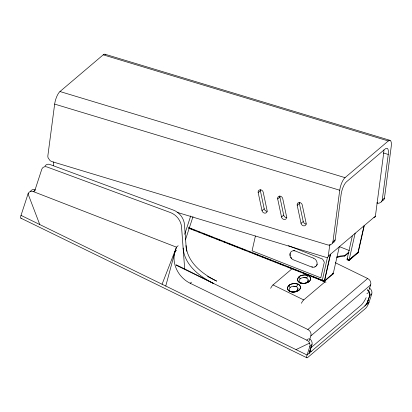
<?xml version="1.0" encoding="UTF-8"?>
<svg xmlns="http://www.w3.org/2000/svg" width="412" height="412" viewBox="0 0 412 412"><rect width="100%" height="100%" fill="white"/><g stroke="black" fill="none" stroke-linecap="round" stroke-linejoin="round"><path stroke-width="0.62" d="M105.56 54.652A10.104 3.291 -73.2 0 0 103.221 54.832L59.977 91.531A10.104 3.291 -73.2 0 0 54.657 104.102L47.88 155.654A4.867 4.11 49.7 0 0 48.142 157.894L49.945 160.464A5.5 4.645 49.7 0 0 52.077 161.633L327.566 244.862A5.48 4.625 49.7 0 0 330.285 244.913M53.308 165.773L53.807 161.947M329.78 244.656L328.276 256.135L375.404 216.145L383.701 153.012A10.104 3.291 -73.2 0 0 383.85 149.917M330.285 244.913L332.144 243.693A4.867 4.11 49.7 0 0 332.953 241.777L339.73 190.22A10.104 3.291 -73.2 0 1 345.05 177.649L388.295 140.956A10.104 3.291 -73.2 0 1 391.23 146.518L384.458 198.069A4.867 4.11 49.7 0 1 383.649 199.99L381.337 201.314M332.474 243.059L334.333 241.839A4.867 4.11 49.7 0 0 335.141 239.918L341.121 194.423A10.104 3.291 -73.2 0 1 346.441 181.852L385.313 148.871A10.104 3.291 -73.2 0 1 388.248 154.433L382.269 199.928A4.867 4.11 49.7 0 1 381.461 201.849M174.513 253.514L176.465 247.164L178.164 245.717M255.409 236.019L252.072 250.815L320.783 277.843L324.321 262.166L322.565 259.081L288.436 245.655M322.328 280.134L327.478 257.32M324.223 281.545L330.409 254.127M330.47 254.709L324.471 281.303L320.881 279.892M188.485 228.14L324.213 281.525L333.169 273.923L339.364 246.484M336.758 257.557L339.957 256.676L344.679 256.084L344.818 255.461L348.737 252.268M364.151 226.131L358.152 252.726L348.938 260.544L349.077 259.921L358.033 252.319L349.124 259.91L347.095 259.112L352.301 236.019M349.149 260.626L347.079 259.797L347.687 258.793M349.124 259.91L355.165 233.141M357.894 252.942L364.038 225.73M165.763 286.036L175.079 251.387L176.547 250.146M310.823 348.022C310.53 348.825 309.149 352.919 311.22 351.457M368.931 290.239L370.671 284.862A5.052 4.249 49.4 0 0 367.643 278.502L335.301 262.717M21.187 218.175A5.052 1.246 -64 0 1 21.017 215.383L28.047 193.882L28.577 193.434M34.618 191.199L41.782 169.275A5.052 4.264 49.7 0 1 47.076 166.989L170.439 212.561A15.162 12.798 49.7 0 1 181.563 227.146L184.684 268.933L176.012 264.725M184.715 234.273L190.705 215.95M185.426 239.851L193.012 216.64M309.7 338.829A5.052 4.264 49.7 0 1 311.941 344.741L309.809 346.549L307.048 355A5.052 1.246 -64 0 0 307.733 357.472L365.547 308.413A5.052 1.246 -64 0 0 368.992 302.439L371.753 293.988A5.052 4.264 49.7 0 0 369.343 287.962M309.113 353.249L311.941 344.741L309.18 353.187M366.86 304.247L369.626 295.795L371.753 293.988M366.927 304.19L369.688 295.739A5.052 4.264 49.7 0 0 367.53 289.888M309.16 341.033L310.859 335.909L370.671 284.862M368.632 298.968L366.793 303.356L364.821 305.977M162.081 284.234L176.465 247.164L33.418 191.626A5.052 4.264 49.7 0 0 28.047 193.882L39.763 224.53M307.146 282.766L309.046 281.623A18.143 8.626 18.1 0 0 309.968 280.613C311.338 278.873 310.205 276.354 308.274 275.623L306.528 277.992L303.793 277.508A6.165 2.951 18 0 0 303.247 277.559L301.466 278.043A12.432 5.948 18 0 0 300.168 278.847A12.37 5.917 18 0 0 299.349 279.872L299.133 281.108A6.062 2.899 18 0 0 299.21 281.453L300.163 282.689A2.287 1.097 18 0 0 301.363 283.276L303.464 283.528A6.067 2.905 18 0 0 303.999 283.487L305.786 283.013A12.37 5.917 18 0 0 307.089 282.225A12.432 5.948 18 0 0 307.934 281.205L308.171 279.959A6.165 2.951 18 0 0 308.099 279.614L307.146 278.352A2.292 1.097 18 0 0 305.925 277.76L303.783 277.508M381.461 201.849L379.148 203.173A5.5 4.645 49.7 0 1 376.882 203.013L377.758 202.271M291.619 283.914C288.318 284.311 285.701 289.059 289.188 290.996A3.229 1.535 18.1 0 0 289.724 291.299L293.359 292.077A5.897 2.822 18 0 0 293.88 292.036L295.615 291.572A12.036 5.758 18 0 0 296.882 290.81A12.097 5.789 18 0 0 297.706 289.811L297.938 288.606A6 2.869 18 0 0 297.866 288.266L296.939 287.04A2.23 1.066 18 0 0 295.754 286.458L293.674 286.216A6 2.869 18 0 0 293.148 286.268L291.413 286.742A12.097 5.789 18 0 0 290.151 287.524A12.036 5.758 18 0 0 289.353 288.518L289.142 289.724A5.897 2.822 18 0 0 289.219 290.058L290.146 291.258A2.225 1.066 18 0 0 291.31 291.83L293.365 292.077M301.708 275.35C298.406 275.752 295.79 280.495 299.282 282.436A3.229 1.535 18.1 0 0 299.818 282.74M176.192 265.24L307.867 329.512L367.643 278.502M33.418 191.626L35.118 190.184M258.185 192.595A2.843 2.4 49.7 0 1 260.147 189.793A2.843 2.4 49.7 0 1 263.242 192.311L267.069 210.347A2.843 2.4 49.7 0 1 265.107 213.148A2.843 2.4 49.7 0 1 262.011 210.63L258.185 192.595L260.369 190.741A2.843 2.4 49.7 0 1 260.332 189.778M262.011 210.63L264.195 208.771L260.369 190.741M277.693 198.955A2.843 2.4 49.7 0 1 279.66 196.153A2.843 2.4 49.7 0 1 282.756 198.672L286.582 216.707A2.843 2.4 49.7 0 1 284.615 219.508A2.843 2.4 49.7 0 1 281.52 216.99L277.693 198.955L279.882 197.101A2.843 2.4 49.7 0 1 279.882 195.958M175.079 251.387A25.266 21.331 49.7 0 0 190.179 283.255L191.456 282.168M281.52 216.99L283.708 215.131L279.882 197.101M297.207 205.31A2.843 2.4 49.7 0 1 299.174 202.508A2.843 2.4 49.7 0 1 302.269 205.027L306.095 223.062A2.843 2.4 49.7 0 1 304.128 225.864A2.843 2.4 49.7 0 1 301.033 223.345L297.207 205.31L299.395 203.456A2.843 2.4 49.7 0 1 299.359 202.493M301.033 223.345L303.222 221.486L299.395 203.456M270.663 288.307A5.052 1.246 -64 0 1 273.017 284.924L292.093 268.737M332.953 241.772L335.141 239.918M382.269 199.928L384.458 198.069M347.095 259.112L347.651 258.638M301.368 303.294A5.052 1.246 -64 0 1 303.721 299.915L324.759 282.066A5.052 1.246 -64 0 1 325.861 282.514M190.179 283.255L306.791 340.173L308.495 338.731M311.019 347.687L361.051 305.235A10.104 2.493 -64 0 0 366.165 297.649M344.679 256.084L348.954 252.597M347.079 259.797L347.548 259.416M366.907 293.509L369.451 292.288M295.996 349.603L309.577 343.098M306.677 282.946L303.68 283.507L300.652 283.085A3.25 1.545 18.1 0 1 299.859 282.761C297.933 282.029 296.8 279.527 298.159 277.786A18.133 8.621 18.1 0 1 300.363 275.916L304.195 274.892L307.465 275.293A3.25 1.545 18.1 0 1 308.274 275.623A3.229 1.535 18.1 0 1 308.861 275.958C311.039 277.08 311.091 280.299 309.046 281.623L307.136 282.189M336.898 256.939L340.096 256.058L344.818 255.461M296.934 290.769L298.957 290.182C300.976 288.843 300.94 285.655 298.777 284.517A3.229 1.535 18.1 0 0 298.231 284.208M302.068 275.242L305.21 274.886L308.274 275.623M291.979 283.801L294.843 283.435L297.376 283.858A3.25 1.545 18.1 0 1 298.185 284.182C300.142 284.893 301.249 287.447 299.874 289.178A18.143 8.631 18.1 0 1 298.957 290.182C296.645 292.026 293.365 292.535 290.563 291.644A3.25 1.545 18.1 0 1 289.77 291.32C287.844 290.594 286.711 288.091 288.07 286.345A18.133 8.621 18.1 0 1 290.275 284.481L294.106 283.451L298.185 284.182L296.336 286.69L293.668 286.222M289.77 291.32C292.34 292.474 295.399 292.278 297.861 290.939A18.195 8.652 18.1 0 0 298.875 290.249M104.983 54.235L390.056 140.358M103.221 54.832L388.295 140.956M383.325 152.945L388.248 154.433M59.977 91.531L345.05 177.649M54.657 104.102L339.73 190.22M177.165 212.371L326.119 257.371A2.075 1.751 49.7 0 0 328.302 256.146M339.256 246.582L349.412 250.578M332.788 273.099L333.308 273.3L324.357 280.933L188.624 227.517M332.649 273.717L333.169 273.923M188.737 227.918L191.729 229.098M193.522 229.803L195.916 230.741M198.306 231.683L200.098 232.389M202.493 233.331L205.48 234.505M206.675 234.974L209.667 236.153M210.862 236.622L213.854 237.796M215.049 238.27L221.028 240.618M223.417 241.561L225.215 242.266M227.604 243.209L230.596 244.383M231.791 244.852L234.778 246.031M235.973 246.5L238.965 247.674M240.16 248.148L246.139 250.496M248.534 251.438L250.326 252.144M252.716 253.081L255.708 254.261M256.903 254.729L259.895 255.904M261.09 256.377L264.077 257.552M265.271 258.02L271.251 260.374M273.048 261.079L275.437 262.022M277.832 262.959L280.819 264.138M282.014 264.607L285.006 265.781M286.201 266.255L296.367 270.251M298.159 270.957L300.554 271.899M302.944 272.837L305.931 274.016M307.131 274.485L310.118 275.659M311.312 276.133L319.686 279.424M347.218 259.174L349.077 259.921M368.302 302.099L368.992 302.439L307.048 355L21.017 215.383M316.797 278.177L324.759 282.066M273.017 284.924L303.721 299.915M20.909 218.185L306.94 357.807M207.545 276.503L216.661 281.097C202.513 274.073 187.336 262.619 186.044 245.562M184.7 268.923L213.756 283.559C199.609 276.534 184.432 265.081 183.139 248.024M288.997 285.325L290.146 287.519M299.086 276.761L300.163 278.847M308.171 279.959L307.944 281.175A12.391 5.928 18 0 1 307.136 282.189M297.938 288.606L297.783 289.646A11.907 5.696 18 0 1 296.928 290.769M186.471 251.258L184.488 224.664A15.162 12.798 49.7 0 0 173.359 210.084L49.996 164.512A5.052 4.264 49.7 0 0 45.006 166.108M286.896 217.644A2.843 2.4 49.7 0 1 283.708 215.131M306.41 223.999A2.843 2.4 49.7 0 1 303.222 221.486M267.197 211.294A2.843 2.4 49.7 0 1 264.195 208.771M375.435 216.156A2.075 1.751 49.7 0 1 373.967 217.459M291.789 258.345A5.052 4.264 49.7 0 1 290.851 257.109M290.28 255.698A5.052 4.264 49.7 0 1 290.233 253.483M293.55 250.532A5.052 4.264 49.7 0 1 294.894 250.609M315.237 266.698A5.052 4.264 49.7 0 1 314.825 266.868M312.6 266.986A5.052 4.264 49.7 0 1 311.76 266.734M317.261 264.113A5.052 4.264 49.7 0 1 316.303 265.931M308.969 281.69A18.195 8.657 18.1 0 1 307.949 282.375L303.938 283.492L299.859 282.761L303.474 283.528A6.062 2.899 18 0 0 303.999 283.487M307.867 329.512A5.052 4.295 50.3 0 1 310.859 335.909M30.308 191.724A5.052 4.264 49.7 0 1 35.159 189.685M306.791 340.173A5.052 4.264 49.7 0 1 309.809 346.549M367.38 289.883A5.052 4.264 49.7 0 1 369.626 295.795M313.491 258.159L295.476 251.073A5.052 4.264 49.7 0 0 289.976 253.699A5.052 4.264 49.7 0 0 293.488 259.869L311.508 266.95A5.052 4.264 49.7 0 0 317.003 264.329A5.052 4.264 49.7 0 0 313.491 258.159"/></g></svg>
